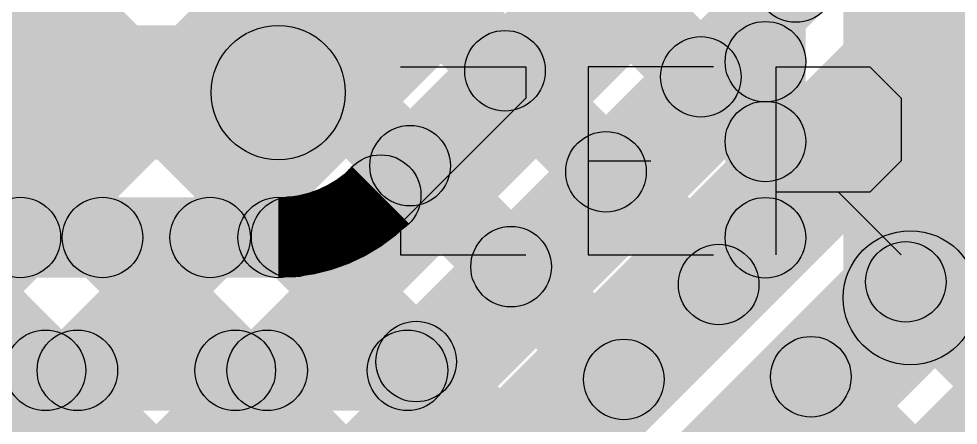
# Model space of a CAD drawing. Header units: millimetres. Extents: x 0 to 212, y 0 to 213.
# Drawn here: x 1.5549 to 1.7299, y 0.4703 to 0.546 of the extents above; entities that cross this region are included whole.
import ezdxf

# ---------------------------------------------------------------- set-up
doc = ezdxf.new("R2010")
doc.units = ezdxf.units.MM
doc.header["$MEASUREMENT"] = 0
for name, color, linetype in [('BottomLayer', 5, 'Continuous'), ('TopLayer', 1, 'Continuous'), ('TopOverlay', 2, 'Continuous')]:
    doc.layers.add(name, color=color, linetype=linetype)

msp = doc.modelspace()

# ---------------------------------------------------------------- hatches: boundary and pattern name
at = {"layer": 'BottomLayer'}
for points in [[(0.88785, 1.31866), (0.89845, 1.32927), (1.6993, 0.52842), (1.6887, 0.51781)], [(1.7015, 0.50518), (1.6865, 0.50518), (1.6865, 1.319), (1.7015, 1.319)], [(1.7335, 0.494), (1.7085, 0.494), (1.7085, 1.319), (1.7335, 1.319)], [(0.87017, 1.30099), (0.88078, 1.31159), (1.69059, 0.50178), (1.67999, 0.49117)], [(0.85249, 1.28331), (0.8631, 1.29391), (1.67291, 0.4841), (1.66231, 0.47349)], [(0.83481, 1.26563), (0.84542, 1.27624), (1.65524, 0.46642), (1.64463, 0.45581)], [(1.34266, 0.72243), (1.35327, 0.73303), (1.63756, 0.44874), (1.62695, 0.43814)], [(1.34266, 0.68707), (1.35327, 0.69768), (1.61988, 0.43107), (1.60927, 0.42046)], [(1.42165, 0.39644), (1.41105, 0.40704), (1.6887, 0.6847), (1.6993, 0.67409)], [(1.45701, 0.39644), (1.4464, 0.40704), (1.6887, 0.64934), (1.6993, 0.63873)], [(1.49236, 0.39644), (1.48176, 0.40704), (1.6887, 0.61398), (1.6993, 0.60338)], [(1.52772, 0.39644), (1.51711, 0.40704), (1.6887, 0.57863), (1.6993, 0.56802)], [(1.56307, 0.39644), (1.55247, 0.40704), (1.6887, 0.54327), (1.6993, 0.53267)], [(1.59586, 0.39644), (1.58525, 0.40704), (1.6887, 0.51049), (1.6993, 0.49988)], [(1.61058, 0.3659), (1.5929, 0.38358), (1.71216, 0.50284), (1.72984, 0.48516)], [(1.62614, 0.35035), (1.61553, 0.36095), (1.73479, 0.48021), (1.7454, 0.4696)]]:
    msp.add_hatch(color=5, dxfattribs=at).paths.add_polyline_path(points)
h = msp.add_hatch(color=5, dxfattribs=at)
edge = h.paths.add_edge_path()
edge.add_arc((1.694, 0.53797), 0.0075, 0, 360)
h = msp.add_hatch(color=5, dxfattribs=at)
edge = h.paths.add_edge_path()
edge.add_arc((1.694, 0.52312), 0.0075, 0, 360)
h = msp.add_hatch(color=5, dxfattribs=at)
edge = h.paths.add_edge_path()
edge.add_arc((1.694, 0.50518), 0.0075, 0, 360)
h = msp.add_hatch(color=5, dxfattribs=at)
edge = h.paths.add_edge_path()
edge.add_arc((1.694, 0.50518), 0.0075, 0, 360)
h = msp.add_hatch(color=5, dxfattribs=at)
edge = h.paths.add_edge_path()
edge.add_arc((1.721, 0.494), 0.0125, 0, 360)
h = msp.add_hatch(color=5, dxfattribs=at)
edge = h.paths.add_edge_path()
edge.add_arc((1.721, 0.494), 0.0125, 0, 360)
h = msp.add_hatch(color=5, dxfattribs=at)
edge = h.paths.add_edge_path()
edge.add_arc((1.68529, 0.49647), 0.0075, 0, 360)
h = msp.add_hatch(color=5, dxfattribs=at)
edge = h.paths.add_edge_path()
edge.add_arc((1.66761, 0.47879), 0.0075, 0, 360)
at = {"layer": 'TopLayer'}
for points in [[(1.25722, -0.01548), (1.24661, -0.00488), (2.48392, 1.23243), (2.49453, 1.22183)], [(1.22186, -0.01548), (1.21126, -0.00488), (2.35883, 1.1427), (2.36944, 1.13209)], [(1.61206, 0.52338), (1.59438, 0.54106), (1.72116, 0.66784), (1.73884, 0.65016)], [(1.60646, 0.47518), (1.59585, 0.48578), (1.7577, 0.64763), (1.7683, 0.63702)], [(1.62762, 0.50783), (1.61701, 0.51843), (1.74379, 0.64521), (1.7544, 0.6346)], [(1.6326, 0.47518), (1.62199, 0.48578), (1.7577, 0.62149), (1.7683, 0.61088)], [(1.64732, 0.44464), (1.62964, 0.46232), (1.78116, 0.61384), (1.79884, 0.59616)], [(1.66288, 0.42909), (1.65227, 0.43969), (1.80379, 0.59121), (1.8144, 0.5806)], [(1.65785, 0.54866), (1.66845, 0.55927), (1.68727, 0.54045), (1.67666, 0.52985)], [(1.3, 0.51972), (1.3, 0.54472), (1.60322, 0.54472), (1.60322, 0.51972)], [(1.64017, 0.53099), (1.65078, 0.54159), (1.66959, 0.52278), (1.65899, 0.51217)], [(1.62249, 0.51331), (1.6331, 0.52391), (1.65191, 0.5051), (1.64131, 0.49449)], [(1.33964, 0.49772), (1.33964, 0.51272), (1.60322, 0.51272), (1.60322, 0.49772)], [(1.53575, 0.47518), (1.52514, 0.48578), (1.54988, 0.51052), (1.56049, 0.49992)], [(1.52982, 0.49992), (1.54042, 0.51052), (1.56516, 0.48578), (1.55456, 0.47518)], [(1.5711, 0.47518), (1.5605, 0.48578), (1.58524, 0.51052), (1.59584, 0.49992)], [(1.56517, 0.49992), (1.57578, 0.51052), (1.60052, 0.48578), (1.58991, 0.47518)], [(1.60041, 0.50003), (1.61102, 0.51064), (1.63424, 0.48742), (1.62363, 0.47681)], [(1.71485, 0.49166), (1.72545, 0.50227), (2.2326, -0.00488), (2.22199, -0.01548)], [(1.33964, 0.47298), (1.33964, 0.48798), (1.6273, 0.48798), (1.6273, 0.47298)], [(1.69717, 0.47399), (1.70778, 0.48459), (2.19724, -0.00488), (2.18664, -0.01548)]]:
    msp.add_hatch(color=1, dxfattribs=at).paths.add_polyline_path(points)
h = msp.add_hatch(color=1, dxfattribs=at)
edge = h.paths.add_edge_path()
edge.add_arc((1.69964, 0.55283), 0.0075, 0, 360)
h = msp.add_hatch(color=1, dxfattribs=at)
edge = h.paths.add_edge_path()
edge.add_arc((1.60322, 0.53222), 0.0125, 0, 360)
h = msp.add_hatch(color=1, dxfattribs=at)
edge = h.paths.add_edge_path()
edge.add_arc((1.60322, 0.53222), 0.0125, 0, 360)
h = msp.add_hatch(color=1, dxfattribs=at)
edge = h.paths.add_edge_path()
edge.add_arc((1.64547, 0.53629), 0.0075, 0, 360)
h = msp.add_hatch(color=1, dxfattribs=at)
edge = h.paths.add_edge_path()
edge.add_arc((1.68197, 0.53515), 0.0075, 0, 360)
h = msp.add_hatch(color=1, dxfattribs=at)
edge = h.paths.add_edge_path()
edge.add_arc((1.62779, 0.51861), 0.0075, 0, 360)
h = msp.add_hatch(color=1, dxfattribs=at)
edge = h.paths.add_edge_path()
edge.add_arc((1.66429, 0.51747), 0.0075, 0, 360)
h = msp.add_hatch(color=1, dxfattribs=at)
edge = h.paths.add_edge_path()
edge.add_arc((1.62231, 0.51313), 0.0075, 0, 360)
h = msp.add_hatch(color=1, dxfattribs=at)
edge = h.paths.add_edge_path()
edge.add_arc((1.62231, 0.51313), 0.0075, 0, 360)
h = msp.add_hatch(color=1, dxfattribs=at)
edge = h.paths.add_edge_path()
edge.add_arc((1.62231, 0.51313), 0.0075, 0, 360)
h = msp.add_hatch(color=1, dxfattribs=at)
edge = h.paths.add_edge_path()
edge.add_arc((1.55518, 0.50522), 0.0075, 0, 360)
h = msp.add_hatch(color=1, dxfattribs=at)
edge = h.paths.add_edge_path()
edge.add_arc((1.57047, 0.50522), 0.0075, 0, 360)
h = msp.add_hatch(color=1, dxfattribs=at)
edge = h.paths.add_edge_path()
edge.add_arc((1.59054, 0.50522), 0.0075, 0, 360)
h = msp.add_hatch(color=1, dxfattribs=at)
edge = h.paths.add_edge_path()
edge.add_arc((1.60322, 0.50522), 0.0075, 0, 360)
h = msp.add_hatch(color=1, dxfattribs=at)
edge = h.paths.add_edge_path()
edge.add_arc((1.60322, 0.50522), 0.0075, 0, 360)
h = msp.add_hatch(color=1, dxfattribs=at)
edge = h.paths.add_edge_path()
edge.add_arc((1.60322, 0.50522), 0.0075, 0, 360)
h = msp.add_hatch(color=1, dxfattribs=at)
edge = h.paths.add_edge_path()
edge.add_arc((1.60571, 0.50534), 0.0075, 0, 360)
h = msp.add_hatch(color=1, dxfattribs=at)
edge = h.paths.add_edge_path()
edge.add_arc((1.64661, 0.49979), 0.0075, 0, 360)
h = msp.add_hatch(color=1, dxfattribs=at)
edge = h.paths.add_edge_path()
edge.add_arc((1.72015, 0.49697), 0.0075, 0, 360)
h = msp.add_hatch(color=1, dxfattribs=at)
edge = h.paths.add_edge_path()
edge.add_arc((1.62893, 0.48212), 0.0075, 0, 360)
h = msp.add_hatch(color=1, dxfattribs=at)
edge = h.paths.add_edge_path()
edge.add_arc((1.55986, 0.48048), 0.0075, 0, 360)
h = msp.add_hatch(color=1, dxfattribs=at)
edge = h.paths.add_edge_path()
edge.add_arc((1.5658, 0.48048), 0.0075, 0, 360)
h = msp.add_hatch(color=1, dxfattribs=at)
edge = h.paths.add_edge_path()
edge.add_arc((1.59521, 0.48048), 0.0075, 0, 360)
h = msp.add_hatch(color=1, dxfattribs=at)
edge = h.paths.add_edge_path()
edge.add_arc((1.60115, 0.48048), 0.0075, 0, 360)
h = msp.add_hatch(color=1, dxfattribs=at)
edge = h.paths.add_edge_path()
edge.add_arc((1.6273, 0.48048), 0.0075, 0, 360)
h = msp.add_hatch(color=1, dxfattribs=at)
edge = h.paths.add_edge_path()
edge.add_arc((1.6273, 0.48048), 0.0075, 0, 360)
h = msp.add_hatch(color=1, dxfattribs=at)
edge = h.paths.add_edge_path()
edge.add_arc((1.70247, 0.47929), 0.0075, 0, 360)

# ---------------------------------------------------------------- linework, layer by layer
at = {"layer": 'BottomLayer'}
for centre, radius in [((1.694, 0.53797), 0.0075), ((1.694, 0.52312), 0.0075), ((1.694, 0.50518), 0.0075), ((1.694, 0.50518), 0.0075), ((1.721, 0.494), 0.0125), ((1.721, 0.494), 0.0125), ((1.68529, 0.49647), 0.0075), ((1.66761, 0.47879), 0.0075)]:
    msp.add_circle(centre, radius, dxfattribs=at)
at = {"layer": 'TopLayer', "const_width": 0.015}
msp.add_lwpolyline([(1.62231, 0.51313, -0.198912), (1.60322, 0.50522)], format="xyb", dxfattribs=at)
msp.add_lwpolyline([(1.62231, 0.51313, -0.198912), (1.60322, 0.50522)], format="xyb", dxfattribs=at)
at = {"layer": 'TopLayer'}
for centre, radius in [((1.69964, 0.55283), 0.0075), ((1.60322, 0.53222), 0.0125), ((1.60322, 0.53222), 0.0125), ((1.64547, 0.53629), 0.0075), ((1.68197, 0.53515), 0.0075), ((1.62779, 0.51861), 0.0075), ((1.66429, 0.51747), 0.0075), ((1.62231, 0.51313), 0.0075), ((1.62231, 0.51313), 0.0075), ((1.62231, 0.51313), 0.0075), ((1.55518, 0.50522), 0.0075), ((1.57047, 0.50522), 0.0075), ((1.59054, 0.50522), 0.0075), ((1.60322, 0.50522), 0.0075), ((1.60322, 0.50522), 0.0075), ((1.60322, 0.50522), 0.0075), ((1.60571, 0.50534), 0.0075), ((1.64661, 0.49979), 0.0075), ((1.72015, 0.49697), 0.0075), ((1.62893, 0.48212), 0.0075), ((1.55986, 0.48048), 0.0075), ((1.5658, 0.48048), 0.0075), ((1.59521, 0.48048), 0.0075), ((1.60115, 0.48048), 0.0075), ((1.6273, 0.48048), 0.0075), ((1.6273, 0.48048), 0.0075), ((1.70247, 0.47929), 0.0075)]:
    msp.add_circle(centre, radius, dxfattribs=at)
at = {"layer": 'TopOverlay'}
for p, q in [((1.626, 0.53699), (1.64933, 0.53699)), ((1.64933, 0.53699), (1.64933, 0.53116)), ((1.68431, 0.53699), (1.66099, 0.53699)), ((1.66099, 0.53699), (1.66099, 0.502)), ((1.69598, 0.502), (1.69598, 0.53699)), ((1.69598, 0.53699), (1.71347, 0.53699)), ((1.71347, 0.53699), (1.7193, 0.53116)), ((1.64933, 0.53116), (1.626, 0.50783)), ((1.7193, 0.53116), (1.7193, 0.51949)), ((1.66099, 0.51949), (1.67265, 0.51949)), ((1.7193, 0.51949), (1.71347, 0.51366)), ((1.71347, 0.51366), (1.69598, 0.51366)), ((1.70764, 0.51366), (1.7193, 0.502)), ((1.626, 0.50783), (1.626, 0.502)), ((1.626, 0.502), (1.64933, 0.502)), ((1.66099, 0.502), (1.68431, 0.502))]:
    msp.add_line(p, q, dxfattribs=at)

doc.saveas('drawing.dxf')
